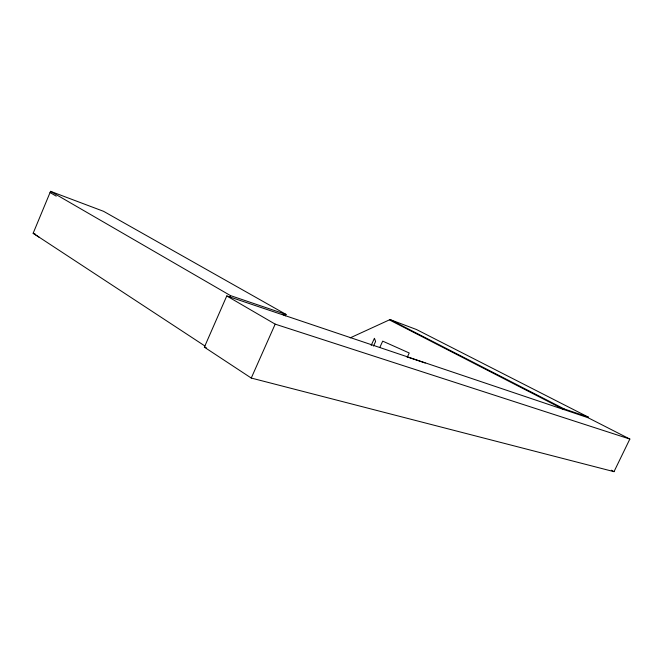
<?xml version="1.0" encoding="UTF-8"?>
<svg xmlns="http://www.w3.org/2000/svg" width="663" height="663" viewBox="0 0 663 663"><rect width="100%" height="100%" fill="white"/><g stroke="black" fill="none" stroke-linecap="round" stroke-linejoin="round"><path stroke-width="0.99" d="M283.084 314.511L285.421 315.837L286.043 314.428L103.561 211.315L50.554 191.334L33.15 233.26L39.158 237.23M204.361 347.172L226.771 295.947L587.99 417.69L629.85 439.055L614.004 471.666L251.26 378.051L204.361 347.172L206.35 347.727M229.713 297.488L230.525 295.623L50.554 191.334M251.26 378.051L275.178 324.141L226.771 295.947M371.181 345.423L374.421 338.287L375.598 341.486L373.509 346.078M350.205 337.857L390.051 319.574L416.455 329.511L588.28 417.102L587.99 417.69M379.882 347.313L382.7 341.138L409.22 352.989L407.198 357.39M588.28 417.102L564.304 408.988L564.014 409.61L389.803 320.105M275.178 324.141L629.85 439.055M35.098 233.915L33.15 233.26L205.082 346.111M407.43 357.017L425.223 363.009M230.525 295.623L286.043 314.428M390.051 319.574L564.304 408.988M611.319 470.208L614.004 471.666M50.048 192.535L56.239 196.149"/></g></svg>
